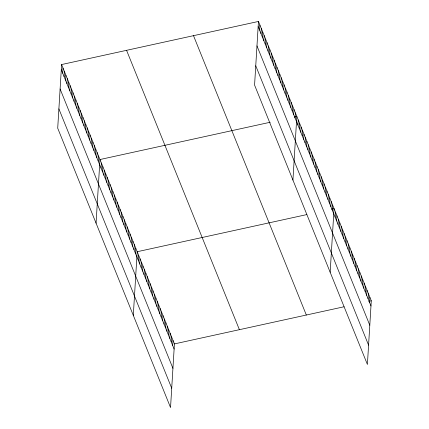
<?xml version="1.0" encoding="UTF-8"?>
<svg xmlns="http://www.w3.org/2000/svg" width="429" height="429" viewBox="0 0 429 429"><rect width="100%" height="100%" fill="white"/><g stroke="black" fill="none" stroke-linecap="round" stroke-linejoin="round"><path stroke-width="0.64" d="M61.599 64.548L57.711 128.196L170.538 407.55L174.426 343.908L61.599 64.548L258.462 21.45L371.289 300.804L367.401 364.452L254.574 85.092L258.462 21.45M62.709 73.214L63.02 68.066M64.13 76.732L64.441 71.584M65.551 80.25L65.862 75.102M66.972 83.768L67.283 78.62M68.388 87.285L68.704 82.137M69.809 90.803L70.125 85.655M71.23 94.321L71.546 89.173M72.651 97.839L72.968 92.691M74.072 101.357L74.389 96.209M75.493 104.874L75.81 99.726M76.914 108.392L77.231 103.244M78.335 111.91L78.652 106.762M79.756 115.428L80.073 110.285M81.178 118.946L81.494 113.803M82.599 122.463L82.915 117.321M84.02 125.981L84.336 120.839M85.441 129.499L85.757 124.356M86.862 133.017L87.178 127.874M88.283 136.535L88.594 131.392M89.704 140.052L90.015 134.91M91.125 143.57L91.436 138.428M92.546 147.088L92.857 141.945M93.967 150.606L94.278 145.463M95.383 154.124L95.699 148.981M96.804 157.641L97.12 152.499M98.225 161.159L98.541 156.017M96.069 223.177L99.962 159.534L270.222 122.254M101.078 168.227L101.394 163.079M102.51 171.772L102.826 166.624M103.941 175.316L104.258 170.168M105.378 178.861L105.69 173.713M106.81 182.405L107.121 177.263M108.242 185.955L108.553 180.807M109.674 189.5L109.985 184.352M111.106 193.045L111.417 187.897M112.537 196.589L112.848 191.441M113.969 200.134L114.286 194.991M115.401 203.684L115.717 198.536M116.833 207.228L117.149 202.08M118.265 210.773L118.581 205.625M119.696 214.318L120.013 209.17M121.128 217.862L121.445 212.72M122.56 221.412L122.876 216.264M123.992 224.957L124.308 219.809M125.424 228.501L125.74 223.353M126.855 232.046L127.172 226.898M128.287 235.591L128.603 230.448M129.719 239.141L130.035 233.993M131.151 242.685L131.467 237.537M132.582 246.23L132.899 241.082M134.014 249.775L134.331 244.627M135.446 253.319L135.762 248.177M133.301 315.363L137.194 251.721L306.837 214.58M138.315 260.414L138.626 255.266M139.747 263.958L140.058 258.81M141.179 267.503L141.49 262.355M142.61 271.048L142.921 265.905M144.042 274.598L144.353 269.45M145.474 278.142L145.79 272.994M146.906 281.687L147.222 276.539M148.337 285.231L148.654 280.083M149.769 288.776L150.086 283.633M151.201 292.326L151.517 287.178M152.633 295.871L152.949 290.723M154.065 299.415L154.381 294.267M155.496 302.96L155.813 297.812M156.928 306.504L157.245 301.362M158.36 310.054L158.676 304.906M159.792 313.599L160.108 308.451M161.224 317.144L161.54 311.996M162.655 320.688L162.972 315.54M164.087 324.233L164.404 319.09M165.519 327.783L165.835 322.635M166.956 331.327L167.267 326.179M168.388 334.872L168.699 329.724M169.82 338.417L170.131 333.269M171.251 341.961L171.562 336.819M172.683 345.511L172.994 340.363M259.572 30.116L259.883 24.968M260.993 33.634L261.304 28.486M262.414 37.151L262.725 32.003M263.835 40.669L264.146 35.521M265.251 44.187L265.567 39.039M266.672 47.705L266.988 42.557M268.093 51.223L268.409 46.075M269.514 54.74L269.83 49.592M270.935 58.258L271.251 53.11M272.356 61.776L272.672 56.628M273.777 65.294L274.093 60.146M275.198 68.812L275.515 63.664M276.619 72.329L276.936 67.181M278.04 75.847L278.357 70.699M279.461 79.365L279.778 74.217M280.882 82.883L281.199 77.735M282.303 86.401L282.62 81.253M283.725 89.918L284.041 84.77M285.146 93.436L285.457 88.288M286.567 96.954L286.878 91.806M287.988 100.472L288.299 95.324M289.409 103.99L289.72 98.842M290.83 107.507L291.141 102.359M292.246 111.025L292.562 105.877M293.667 114.543L293.983 109.395M295.088 118.061L295.404 112.913M292.932 180.073L296.825 116.431L294.353 116.972M297.941 125.123L298.257 119.975M299.372 128.668L299.689 123.525M300.804 132.218L301.12 127.07M302.241 135.762L302.552 130.614M303.673 139.307L303.984 134.159M305.105 142.852L305.416 137.704M306.537 146.396L306.848 141.254M307.968 149.946L308.279 144.798M309.4 153.491L309.711 148.343M310.832 157.035L311.148 151.887M312.264 160.58L312.58 155.432M313.696 164.125L314.012 158.982M315.127 167.675L315.444 162.527M316.559 171.219L316.875 166.071M317.991 174.764L318.307 169.616M319.423 178.308L319.739 173.16M320.854 181.853L321.171 176.71M322.286 185.403L322.603 180.255M323.718 188.948L324.034 183.8M325.15 192.492L325.466 187.344M326.582 196.037L326.898 190.889M328.013 199.582L328.33 194.439M329.445 203.132L329.762 197.983M330.877 206.676L331.193 201.528M332.309 210.221L332.625 205.073M330.164 272.259L334.057 208.617L331.585 209.159M335.178 217.31L335.489 212.167M336.609 220.86L336.921 215.712M338.041 224.405L338.352 219.257M339.473 227.949L339.784 222.801M340.905 231.494L341.216 226.346M342.337 235.038L342.653 229.89M343.768 238.588L344.085 233.44M345.2 242.133L345.517 236.985M346.632 245.678L346.948 240.53M348.064 249.222L348.38 244.074M349.496 252.767L349.812 247.619M350.927 256.317L351.244 251.169M352.359 259.861L352.676 254.713M353.791 263.406L354.107 258.258M355.223 266.951L355.539 261.803M356.655 270.495L356.971 265.347M358.086 274.045L358.403 268.897M359.518 277.59L359.834 272.442M360.95 281.134L361.266 275.986M362.382 284.679L362.698 279.531M363.819 288.224L364.13 283.076M365.251 291.774L365.562 286.626M366.682 295.318L366.993 290.17M368.114 298.863L368.425 293.715M369.546 302.407L369.857 297.259M174.426 343.908L344.069 306.767M368.817 301.351L371.289 300.804M258.151 26.598L370.978 305.952M256.971 45.903L369.798 325.257M255.754 65.787L368.581 345.147M193.5 35.671L306.327 315.031M126.566 50.327L239.393 329.686M61.288 69.696L174.115 349.056M60.108 89.001L172.935 368.355M58.891 108.891L171.718 388.245"/></g></svg>
